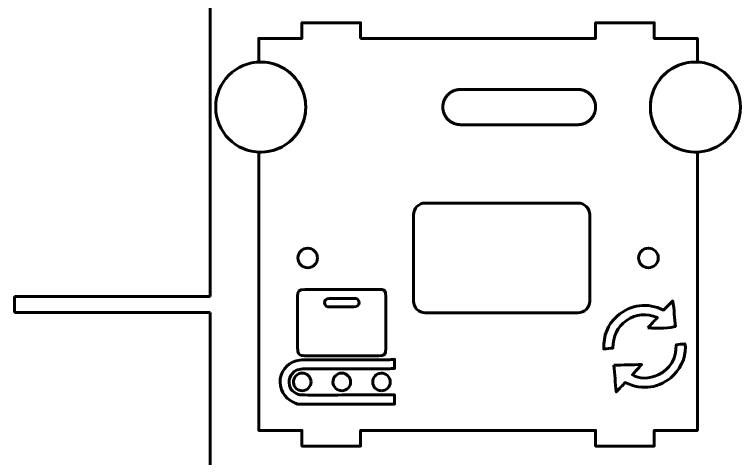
# Model space of a CAD drawing. Header units: millimetres. Extents: x -979 to -10, y -1484 to -29.
# Drawn here: x -197 to -11.6, y -372.7 to -259.4 of the extents above; entities that cross this region are included whole.
import ezdxf

# ---------------------------------------------------------------- set-up
doc = ezdxf.new("R2010")
doc.units = ezdxf.units.MM
doc.linetypes.add('K5LT_BASIC', pattern=[0])

# ---------------------------------------------------------------- blocks, each defined once
blk = doc.blocks.new('U81')
at = {"color": 150, "linetype": 'K5LT_BASIC', "lineweight": 60, "true_color": 0x0080ff}
for start, end in [(0, 180), (180, 0)]:
    blk.add_arc((-134.14, -282.99), 11.5, start, end, dxfattribs=at)
blk = doc.blocks.new('U82')
at = {"color": 150, "linetype": 'K5LT_BASIC', "lineweight": 60, "true_color": 0x0080ff}
for start, end in [(0, 180), (180, 0)]:
    blk.add_arc((-23.14, -282.99), 11.5, start, end, dxfattribs=at)
blk = doc.blocks.new('U83')
at = {"color": 150, "linetype": 'K5LT_BASIC', "lineweight": 60, "true_color": 0x0080ff}
for p, q in [((-83.14, -278.49), (-73.14, -278.49)), ((-73.14, -278.49), (-63.14, -278.49)), ((-63.14, -278.49), (-53.14, -278.49))]:
    blk.add_line(p, q, dxfattribs=at)
blk = doc.blocks.new('U84')
at = {"color": 150, "linetype": 'K5LT_BASIC', "lineweight": 60, "true_color": 0x0080ff}
for p, q in [((-83.14, -287.49), (-73.14, -287.49)), ((-73.14, -287.49), (-63.14, -287.49)), ((-63.14, -287.49), (-53.14, -287.49))]:
    blk.add_line(p, q, dxfattribs=at)
blk = doc.blocks.new('U85')
at = {"color": 150, "linetype": 'K5LT_BASIC', "lineweight": 60, "true_color": 0x0080ff}
for p, q in [((-86.35, -279.85), (-86.45, -279.94)), ((-86.26, -279.75), (-86.35, -279.85)), ((-86.21, -279.7), (-86.26, -279.75)), ((-86.19, -279.68), (-86.21, -279.7)), ((-86.17, -279.67), (-86.19, -279.68)), ((-86.06, -279.57), (-86.17, -279.66)), ((-86.17, -279.66), (-86.17, -279.67)), ((-85.96, -279.49), (-86.06, -279.57)), ((-85.91, -279.45), (-85.96, -279.49)), ((-85.88, -279.43), (-85.91, -279.45)), ((-85.87, -279.42), (-85.88, -279.43)), ((-85.86, -279.41), (-85.87, -279.42)), ((-85.76, -279.33), (-85.86, -279.41)), ((-85.65, -279.26), (-85.76, -279.33)), ((-85.6, -279.22), (-85.65, -279.26)), ((-85.57, -279.21), (-85.6, -279.22)), ((-85.56, -279.2), (-85.57, -279.21)), ((-85.55, -279.19), (-85.56, -279.2)), ((-85.44, -279.12), (-85.55, -279.19)), ((-85.33, -279.06), (-85.44, -279.12)), ((-85.27, -279.03), (-85.33, -279.06)), ((-85.25, -279.01), (-85.27, -279.03)), ((-85.23, -279.01), (-85.25, -279.01)), ((-85.22, -279), (-85.23, -279.01)), ((-85.11, -278.95), (-85.22, -279)), ((-85, -278.89), (-85.11, -278.95)), ((-84.94, -278.87), (-85, -278.89)), ((-84.92, -278.86), (-84.94, -278.87)), ((-84.9, -278.85), (-84.92, -278.86)), ((-84.89, -278.85), (-84.9, -278.85)), ((-84.78, -278.8), (-84.89, -278.85)), ((-84.67, -278.76), (-84.78, -278.8)), ((-84.61, -278.74), (-84.67, -278.76)), ((-84.58, -278.73), (-84.61, -278.74)), ((-84.57, -278.72), (-84.58, -278.73)), ((-84.56, -278.72), (-84.57, -278.72)), ((-84.44, -278.68), (-84.56, -278.72)), ((-84.33, -278.65), (-84.44, -278.68)), ((-84.27, -278.63), (-84.33, -278.65)), ((-84.24, -278.63), (-84.27, -278.63)), ((-84.23, -278.62), (-84.24, -278.63)), ((-84.22, -278.62), (-84.23, -278.62)), ((-84.12, -278.6), (-84.22, -278.62)), ((-84, -278.57), (-84.12, -278.6)), ((-83.94, -278.56), (-84, -278.57)), ((-83.91, -278.56), (-83.94, -278.56)), ((-83.9, -278.55), (-83.91, -278.56)), ((-83.89, -278.55), (-83.9, -278.55)), ((-83.77, -278.53), (-83.89, -278.55)), ((-83.64, -278.52), (-83.77, -278.53)), ((-83.58, -278.51), (-83.64, -278.52)), ((-83.55, -278.51), (-83.58, -278.51)), ((-83.53, -278.51), (-83.55, -278.51)), ((-83.52, -278.51), (-83.53, -278.51)), ((-83.14, -278.49), (-83.52, -278.51)), ((-87.46, -281.76), (-87.47, -281.79)), ((-87.41, -281.59), (-87.46, -281.73)), ((-87.46, -281.73), (-87.46, -281.74)), ((-87.46, -281.74), (-87.46, -281.76)), ((-87.37, -281.46), (-87.41, -281.59)), ((-87.34, -281.39), (-87.37, -281.46)), ((-87.33, -281.36), (-87.34, -281.39)), ((-87.32, -281.34), (-87.33, -281.36)), ((-87.26, -281.2), (-87.32, -281.33)), ((-87.32, -281.33), (-87.32, -281.34)), ((-87.21, -281.07), (-87.26, -281.2)), ((-87.18, -281.01), (-87.21, -281.07)), ((-87.16, -280.98), (-87.18, -281.01)), ((-87.15, -280.96), (-87.16, -280.98)), ((-87.08, -280.83), (-87.15, -280.95)), ((-87.15, -280.95), (-87.15, -280.96)), ((-87.01, -280.7), (-87.08, -280.83)), ((-86.98, -280.64), (-87.01, -280.7)), ((-86.96, -280.62), (-86.98, -280.64)), ((-86.95, -280.6), (-86.96, -280.62)), ((-86.94, -280.59), (-86.95, -280.6)), ((-86.87, -280.47), (-86.94, -280.59)), ((-86.79, -280.36), (-86.87, -280.47)), ((-86.75, -280.3), (-86.79, -280.36)), ((-86.73, -280.28), (-86.75, -280.3)), ((-86.72, -280.26), (-86.73, -280.28)), ((-86.71, -280.26), (-86.72, -280.26)), ((-86.62, -280.14), (-86.71, -280.26)), ((-86.53, -280.04), (-86.62, -280.14)), ((-86.49, -279.99), (-86.53, -280.04)), ((-86.47, -279.96), (-86.49, -279.99)), ((-86.45, -279.95), (-86.47, -279.96)), ((-86.45, -279.94), (-86.45, -279.95)), ((-87.63, -282.83), (-87.64, -282.98)), ((-87.64, -282.98), (-87.64, -282.99)), ((-87.64, -282.99), (-87.64, -283)), ((-87.64, -283), (-87.63, -283.04)), ((-87.62, -282.62), (-87.63, -282.69)), ((-87.63, -282.69), (-87.63, -282.83)), ((-87.63, -283.04), (-87.63, -283.11)), ((-87.63, -283.11), (-87.63, -283.25)), ((-87.63, -283.25), (-87.62, -283.4)), ((-87.61, -282.56), (-87.62, -282.57)), ((-87.62, -282.57), (-87.62, -282.58)), ((-87.62, -282.58), (-87.62, -282.62)), ((-87.62, -283.4), (-87.62, -283.41)), ((-87.62, -283.41), (-87.61, -283.43)), ((-87.6, -282.41), (-87.61, -282.56)), ((-87.61, -283.43), (-87.61, -283.46)), ((-87.61, -283.46), (-87.6, -283.53)), ((-87.58, -282.27), (-87.6, -282.41)), ((-87.6, -283.53), (-87.58, -283.67)), ((-87.57, -282.2), (-87.58, -282.27)), ((-87.56, -282.17), (-87.57, -282.2)), ((-87.55, -282.14), (-87.56, -282.15)), ((-87.56, -282.15), (-87.56, -282.17)), ((-87.52, -282), (-87.55, -282.14)), ((-87.49, -281.86), (-87.52, -282)), ((-87.47, -281.79), (-87.49, -281.86)), ((-87.58, -283.67), (-87.56, -283.81)), ((-87.56, -283.81), (-87.56, -283.82)), ((-87.56, -283.82), (-87.55, -283.84)), ((-87.55, -283.84), (-87.55, -283.88)), ((-87.55, -283.88), (-87.53, -283.94)), ((-87.53, -283.94), (-87.5, -284.08)), ((-87.5, -284.08), (-87.46, -284.22)), ((-87.46, -284.22), (-87.46, -284.23)), ((-87.46, -284.23), (-87.46, -284.25)), ((-87.46, -284.25), (-87.45, -284.28)), ((-87.45, -284.28), (-87.43, -284.35)), ((-87.43, -284.35), (-87.38, -284.48)), ((-87.38, -284.48), (-87.33, -284.62)), ((-87.33, -284.62), (-87.33, -284.62)), ((-87.33, -284.62), (-87.32, -284.64)), ((-87.32, -284.64), (-87.31, -284.67)), ((-87.31, -284.67), (-87.28, -284.74)), ((-87.28, -284.74), (-87.23, -284.86)), ((-87.23, -284.86), (-87.16, -284.99)), ((-87.16, -284.99), (-87.16, -285)), ((-87.16, -285), (-87.15, -285.02)), ((-87.15, -285.02), (-87.14, -285.05)), ((-87.14, -285.05), (-87.11, -285.11)), ((-87.11, -285.11), (-87.04, -285.23)), ((-87.04, -285.23), (-86.97, -285.35)), ((-86.97, -285.35), (-86.96, -285.36)), ((-86.96, -285.36), (-86.95, -285.37)), ((-86.95, -285.37), (-86.93, -285.4)), ((-86.93, -285.4), (-86.9, -285.46)), ((-86.9, -285.46), (-86.82, -285.57)), ((-86.82, -285.57), (-86.74, -285.68)), ((-86.74, -285.68), (-86.73, -285.69)), ((-86.73, -285.69), (-86.72, -285.7)), ((-86.72, -285.7), (-86.7, -285.73)), ((-86.7, -285.73), (-86.66, -285.78)), ((-86.66, -285.78), (-86.58, -285.89)), ((-86.58, -285.89), (-86.49, -285.99)), ((-86.49, -285.99), (-86.48, -286)), ((-86.48, -286), (-86.47, -286.01)), ((-86.47, -286.01), (-86.45, -286.04)), ((-86.45, -286.04), (-86.4, -286.08)), ((-86.4, -286.08), (-86.31, -286.18)), ((-86.31, -286.18), (-86.21, -286.27)), ((-86.21, -286.27), (-86.2, -286.28)), ((-86.2, -286.28), (-86.19, -286.29)), ((-86.19, -286.29), (-86.17, -286.31)), ((-86.17, -286.31), (-86.12, -286.36)), ((-86.12, -286.36), (-86.02, -286.44)), ((-86.02, -286.44), (-85.92, -286.53)), ((-85.92, -286.53), (-85.91, -286.53)), ((-85.91, -286.53), (-85.9, -286.54)), ((-85.9, -286.54), (-85.87, -286.56)), ((-85.87, -286.56), (-85.82, -286.6)), ((-85.82, -286.6), (-85.72, -286.67)), ((-85.72, -286.67), (-85.61, -286.75)), ((-85.61, -286.75), (-85.6, -286.75)), ((-85.6, -286.75), (-85.59, -286.76)), ((-85.59, -286.76), (-85.56, -286.78)), ((-85.56, -286.78), (-85.51, -286.81)), ((-85.51, -286.81), (-85.4, -286.88)), ((-85.4, -286.88), (-85.29, -286.94)), ((-85.29, -286.94), (-85.28, -286.95)), ((-85.28, -286.95), (-85.26, -286.95)), ((-85.26, -286.95), (-85.24, -286.97)), ((-85.24, -286.97), (-85.18, -287)), ((-85.18, -287), (-85.07, -287.05)), ((-85.07, -287.05), (-84.96, -287.1)), ((-84.96, -287.1), (-84.95, -287.11)), ((-84.95, -287.11), (-84.93, -287.11)), ((-84.93, -287.11), (-84.91, -287.13)), ((-84.91, -287.13), (-84.85, -287.15)), ((-84.85, -287.15), (-84.74, -287.19)), ((-84.74, -287.19), (-84.62, -287.24)), ((-84.62, -287.24), (-84.61, -287.24)), ((-84.61, -287.24), (-84.6, -287.24)), ((-84.6, -287.24), (-84.57, -287.25)), ((-84.57, -287.25), (-84.51, -287.27)), ((-84.51, -287.27), (-84.4, -287.31)), ((-84.4, -287.31), (-84.28, -287.34)), ((-84.28, -287.34), (-84.28, -287.34)), ((-84.28, -287.34), (-84.26, -287.35)), ((-84.26, -287.35), (-84.23, -287.35)), ((-84.23, -287.35), (-84.18, -287.37)), ((-84.18, -287.37), (-84.07, -287.39)), ((-84.07, -287.39), (-83.95, -287.42)), ((-83.95, -287.42), (-83.94, -287.42)), ((-83.94, -287.42), (-83.93, -287.42)), ((-83.93, -287.42), (-83.9, -287.42)), ((-83.9, -287.42), (-83.84, -287.43)), ((-83.84, -287.43), (-83.73, -287.45)), ((-83.73, -287.45), (-83.62, -287.46)), ((-83.62, -287.46), (-83.61, -287.46)), ((-83.61, -287.46), (-83.6, -287.46)), ((-83.6, -287.46), (-83.58, -287.47)), ((-83.58, -287.47), (-83.53, -287.47)), ((-83.53, -287.47), (-83.43, -287.48)), ((-83.43, -287.48), (-83.35, -287.48)), ((-83.35, -287.48), (-83.34, -287.48)), ((-83.34, -287.48), (-83.33, -287.48)), ((-83.33, -287.48), (-83.31, -287.49)), ((-83.31, -287.49), (-83.27, -287.49)), ((-83.27, -287.49), (-83.19, -287.49)), ((-83.19, -287.49), (-83.14, -287.49))]:
    blk.add_line(p, q, dxfattribs=at)
blk = doc.blocks.new('U86')
at = {"color": 150, "linetype": 'K5LT_BASIC', "lineweight": 60, "true_color": 0x0080ff}
for p, q in [((-53.08, -278.49), (-53.14, -278.49)), ((-53, -278.49), (-53.08, -278.49)), ((-52.96, -278.49), (-53, -278.49)), ((-52.94, -278.49), (-52.96, -278.49)), ((-52.93, -278.49), (-52.94, -278.49)), ((-52.92, -278.49), (-52.93, -278.49)), ((-52.84, -278.5), (-52.92, -278.49)), ((-52.74, -278.51), (-52.84, -278.5)), ((-52.69, -278.51), (-52.74, -278.51)), ((-52.67, -278.51), (-52.69, -278.51)), ((-52.66, -278.51), (-52.67, -278.51)), ((-52.65, -278.52), (-52.66, -278.51)), ((-52.54, -278.53), (-52.65, -278.52)), ((-52.43, -278.55), (-52.54, -278.53)), ((-52.37, -278.55), (-52.43, -278.55)), ((-52.34, -278.56), (-52.37, -278.55)), ((-52.33, -278.56), (-52.34, -278.56)), ((-52.32, -278.56), (-52.33, -278.56)), ((-52.2, -278.59), (-52.32, -278.56)), ((-52.09, -278.61), (-52.2, -278.59)), ((-52.04, -278.63), (-52.09, -278.61)), ((-52.01, -278.63), (-52.04, -278.63)), ((-51.99, -278.64), (-52.01, -278.63)), ((-51.87, -278.67), (-51.99, -278.64)), ((-51.99, -278.64), (-51.99, -278.64)), ((-51.76, -278.71), (-51.87, -278.67)), ((-51.7, -278.72), (-51.76, -278.71)), ((-51.67, -278.73), (-51.7, -278.72)), ((-51.66, -278.74), (-51.67, -278.73)), ((-51.65, -278.74), (-51.66, -278.74)), ((-51.53, -278.78), (-51.65, -278.74)), ((-51.42, -278.83), (-51.53, -278.78)), ((-51.36, -278.85), (-51.42, -278.83)), ((-51.34, -278.86), (-51.36, -278.85)), ((-51.32, -278.87), (-51.34, -278.86)), ((-51.31, -278.87), (-51.32, -278.87)), ((-51.2, -278.93), (-51.31, -278.87)), ((-51.09, -278.98), (-51.2, -278.93)), ((-51.03, -279.01), (-51.09, -278.98)), ((-51.01, -279.02), (-51.03, -279.01)), ((-50.99, -279.03), (-51.01, -279.02)), ((-50.99, -279.04), (-50.99, -279.03)), ((-50.87, -279.1), (-50.99, -279.04)), ((-50.76, -279.16), (-50.87, -279.1)), ((-50.71, -279.2), (-50.76, -279.16)), ((-50.68, -279.22), (-50.71, -279.2)), ((-50.67, -279.22), (-50.68, -279.22)), ((-50.66, -279.23), (-50.67, -279.22)), ((-50.55, -279.3), (-50.66, -279.23)), ((-50.45, -279.38), (-50.55, -279.3)), ((-50.4, -279.42), (-50.45, -279.38)), ((-50.37, -279.44), (-50.4, -279.42)), ((-50.36, -279.45), (-50.37, -279.44)), ((-50.35, -279.45), (-50.36, -279.45)), ((-50.25, -279.54), (-50.35, -279.45)), ((-50.15, -279.62), (-50.25, -279.54)), ((-50.1, -279.66), (-50.15, -279.62)), ((-50.08, -279.69), (-50.1, -279.66)), ((-50.07, -279.7), (-50.08, -279.69)), ((-50.06, -279.7), (-50.07, -279.7)), ((-49.96, -279.8), (-50.06, -279.7)), ((-49.87, -279.89), (-49.96, -279.8)), ((-49.82, -279.94), (-49.87, -279.89)), ((-49.8, -279.97), (-49.82, -279.94)), ((-49.79, -279.98), (-49.8, -279.97)), ((-49.78, -279.99), (-49.79, -279.98)), ((-49.69, -280.09), (-49.78, -279.99)), ((-49.61, -280.19), (-49.69, -280.09)), ((-49.57, -280.25), (-49.61, -280.19)), ((-49.55, -280.27), (-49.57, -280.25)), ((-49.54, -280.29), (-49.55, -280.27)), ((-49.53, -280.29), (-49.54, -280.29)), ((-49.45, -280.41), (-49.53, -280.29)), ((-49.37, -280.52), (-49.45, -280.41)), ((-49.34, -280.58), (-49.37, -280.52)), ((-49.32, -280.61), (-49.34, -280.58)), ((-49.31, -280.62), (-49.32, -280.61)), ((-49.3, -280.63), (-49.31, -280.62)), ((-49.23, -280.75), (-49.3, -280.63)), ((-49.17, -280.87), (-49.23, -280.75)), ((-49.13, -280.93), (-49.17, -280.87)), ((-49.12, -280.96), (-49.13, -280.93)), ((-49.11, -280.98), (-49.12, -280.96)), ((-49.11, -280.99), (-49.11, -280.98)), ((-49.04, -281.12), (-49.11, -280.99)), ((-48.99, -281.24), (-49.04, -281.12)), ((-48.96, -281.31), (-48.99, -281.24)), ((-48.95, -281.34), (-48.96, -281.31)), ((-48.94, -281.35), (-48.95, -281.34)), ((-48.94, -281.36), (-48.94, -281.35)), ((-48.89, -281.5), (-48.94, -281.36)), ((-48.85, -281.63), (-48.89, -281.5)), ((-48.82, -281.7), (-48.85, -281.63)), ((-48.81, -281.73), (-48.82, -281.7)), ((-48.81, -281.75), (-48.81, -281.73)), ((-48.81, -281.76), (-48.81, -281.75)), ((-48.77, -281.9), (-48.81, -281.76)), ((-48.74, -282.03), (-48.77, -281.9)), ((-48.72, -282.1), (-48.74, -282.03)), ((-48.72, -282.14), (-48.72, -282.1)), ((-48.71, -282.15), (-48.72, -282.14)), ((-48.71, -282.16), (-48.71, -282.15)), ((-48.69, -282.31), (-48.71, -282.16)), ((-48.67, -282.45), (-48.69, -282.31)), ((-48.69, -283.71), (-48.67, -283.57)), ((-48.66, -282.52), (-48.67, -282.45)), ((-48.67, -283.57), (-48.66, -283.42)), ((-48.66, -282.55), (-48.66, -282.52)), ((-48.65, -282.57), (-48.66, -282.55)), ((-48.66, -283.41), (-48.65, -283.4)), ((-48.66, -283.42), (-48.66, -283.41)), ((-48.65, -282.58), (-48.65, -282.57)), ((-48.64, -282.73), (-48.65, -282.58)), ((-48.65, -283.29), (-48.64, -283.15)), ((-48.65, -283.36), (-48.65, -283.29)), ((-48.65, -283.4), (-48.65, -283.36)), ((-48.64, -282.87), (-48.64, -282.73)), ((-48.64, -282.94), (-48.64, -282.87)), ((-48.64, -282.97), (-48.64, -282.94)), ((-48.64, -282.99), (-48.64, -282.97)), ((-48.64, -283), (-48.64, -282.99)), ((-48.64, -283.15), (-48.64, -283)), ((-49.4, -285.5), (-49.33, -285.39)), ((-49.33, -285.39), (-49.32, -285.38)), ((-49.32, -285.38), (-49.31, -285.36)), ((-49.31, -285.36), (-49.29, -285.33)), ((-49.29, -285.33), (-49.26, -285.27)), ((-49.26, -285.27), (-49.19, -285.15)), ((-49.19, -285.15), (-49.12, -285.02)), ((-49.12, -285.02), (-49.11, -285)), ((-49.12, -285.02), (-49.12, -285.02)), ((-49.11, -285), (-49.09, -284.97)), ((-49.09, -284.97), (-49.06, -284.91)), ((-49.06, -284.91), (-49.01, -284.78)), ((-49.01, -284.78), (-48.95, -284.64)), ((-48.95, -284.64), (-48.94, -284.62)), ((-48.95, -284.64), (-48.95, -284.64)), ((-48.94, -284.62), (-48.93, -284.59)), ((-48.93, -284.59), (-48.9, -284.52)), ((-48.9, -284.52), (-48.86, -284.39)), ((-48.86, -284.39), (-48.81, -284.25)), ((-48.81, -284.22), (-48.8, -284.19)), ((-48.81, -284.24), (-48.81, -284.22)), ((-48.81, -284.25), (-48.81, -284.24)), ((-48.8, -284.19), (-48.78, -284.12)), ((-48.78, -284.12), (-48.75, -283.98)), ((-48.75, -283.98), (-48.72, -283.84)), ((-48.72, -283.84), (-48.71, -283.83)), ((-48.71, -283.81), (-48.7, -283.78)), ((-48.71, -283.83), (-48.71, -283.81)), ((-48.7, -283.78), (-48.69, -283.71)), ((-51.94, -287.33), (-51.83, -287.3)), ((-51.83, -287.3), (-51.71, -287.26)), ((-51.71, -287.26), (-51.7, -287.26)), ((-51.7, -287.26), (-51.69, -287.25)), ((-51.69, -287.25), (-51.66, -287.24)), ((-51.66, -287.24), (-51.6, -287.22)), ((-51.6, -287.22), (-51.49, -287.18)), ((-51.49, -287.18), (-51.38, -287.13)), ((-51.38, -287.13), (-51.37, -287.13)), ((-51.37, -287.13), (-51.36, -287.12)), ((-51.36, -287.12), (-51.33, -287.11)), ((-51.33, -287.11), (-51.27, -287.08)), ((-51.27, -287.08), (-51.16, -287.03)), ((-51.16, -287.03), (-51.05, -286.97)), ((-51.05, -286.97), (-51.04, -286.97)), ((-51.04, -286.97), (-51.02, -286.96)), ((-51.02, -286.96), (-51, -286.95)), ((-51, -286.95), (-50.94, -286.92)), ((-50.94, -286.92), (-50.83, -286.85)), ((-50.83, -286.85), (-50.72, -286.79)), ((-50.72, -286.79), (-50.71, -286.78)), ((-50.71, -286.78), (-50.7, -286.77)), ((-50.7, -286.77), (-50.67, -286.76)), ((-50.67, -286.76), (-50.62, -286.72)), ((-50.62, -286.72), (-50.51, -286.64)), ((-50.51, -286.64), (-50.41, -286.57)), ((-50.41, -286.57), (-50.4, -286.56)), ((-50.4, -286.56), (-50.39, -286.55)), ((-50.39, -286.55), (-50.36, -286.53)), ((-50.36, -286.53), (-50.31, -286.49)), ((-50.31, -286.49), (-50.21, -286.41)), ((-50.21, -286.41), (-50.1, -286.31)), ((-50.1, -286.31), (-50.09, -286.3)), ((-50.1, -286.31), (-50.1, -286.31)), ((-50.09, -286.3), (-50.06, -286.28)), ((-50.06, -286.28), (-50.01, -286.23)), ((-50.01, -286.23), (-49.92, -286.13)), ((-49.92, -286.13), (-49.82, -286.03)), ((-49.82, -286.03), (-49.8, -286.02)), ((-49.82, -286.03), (-49.82, -286.03)), ((-49.8, -286.02), (-49.78, -285.99)), ((-49.78, -285.99), (-49.74, -285.94)), ((-49.74, -285.94), (-49.65, -285.83)), ((-49.65, -285.83), (-49.56, -285.72)), ((-49.56, -285.72), (-49.54, -285.7)), ((-49.56, -285.72), (-49.56, -285.72)), ((-49.54, -285.7), (-49.52, -285.67)), ((-49.52, -285.67), (-49.48, -285.62)), ((-49.48, -285.62), (-49.4, -285.5)), ((-53.14, -287.49), (-52.75, -287.47)), ((-52.75, -287.47), (-52.74, -287.47)), ((-52.74, -287.47), (-52.72, -287.47)), ((-52.72, -287.47), (-52.69, -287.47)), ((-52.69, -287.47), (-52.63, -287.46)), ((-52.63, -287.46), (-52.5, -287.44)), ((-52.5, -287.44), (-52.38, -287.43)), ((-52.38, -287.43), (-52.37, -287.42)), ((-52.37, -287.42), (-52.36, -287.42)), ((-52.36, -287.42), (-52.33, -287.42)), ((-52.33, -287.42), (-52.27, -287.4)), ((-52.27, -287.4), (-52.15, -287.38)), ((-52.15, -287.38), (-52.05, -287.36)), ((-52.05, -287.36), (-52.04, -287.35)), ((-52.04, -287.35), (-52.03, -287.35)), ((-52.03, -287.35), (-52, -287.34)), ((-52, -287.34), (-51.94, -287.33))]:
    blk.add_line(p, q, dxfattribs=at)
blk = doc.blocks.new('U80')
at = {"color": 150, "linetype": 'K5LT_BASIC', "lineweight": 60, "true_color": 0x0080ff}
for points in [[(-108.64, -265.49), (-48.64, -265.49), (-48.64, -261.49), (-33.64, -261.49), (-33.64, -265.49), (-22.64, -265.49), (-22.64, -271.5, 1.044466), (-22.64, -294.48), (-22.64, -365.49), (-33.64, -365.49), (-33.64, -369.49), (-48.64, -369.49), (-48.64, -365.49), (-108.64, -365.49), (-108.64, -369.49), (-123.64, -369.49), (-123.64, -365.49), (-134.64, -365.49), (-134.64, -294.48, 1.044466), (-134.64, -271.5), (-134.64, -265.49), (-123.64, -265.49), (-123.64, -261.49), (-108.64, -261.49)], [(-92.14, -307.49), (-53.14, -307.49, -0.414214), (-50.14, -310.49), (-50.14, -332.49, -0.414214), (-53.14, -335.49), (-92.14, -335.49, -0.414214), (-95.14, -332.49), (-95.14, -310.49, -0.414214)]]:
    blk.add_lwpolyline(points, format="xyb", close=True, dxfattribs=at)
blk.add_lwpolyline([(-83.14, -278.49), (-73.14, -278.49), (-63.14, -278.49), (-53.14, -278.49), (-52.75, -278.51), (-52.74, -278.51), (-52.72, -278.51), (-52.69, -278.51), (-52.63, -278.52), (-52.5, -278.53), (-52.38, -278.55), (-52.37, -278.55), (-52.36, -278.56), (-52.33, -278.56), (-52.27, -278.57), (-52.15, -278.6), (-52.05, -278.62), (-52.04, -278.62), (-52.03, -278.63), (-52, -278.63), (-51.94, -278.65), (-51.83, -278.68), (-51.71, -278.72), (-51.7, -278.72), (-51.69, -278.73), (-51.66, -278.74), (-51.6, -278.76), (-51.49, -278.8), (-51.38, -278.85), (-51.37, -278.85), (-51.36, -278.86), (-51.33, -278.87), (-51.27, -278.89), (-51.16, -278.95), (-51.05, -279), (-51.04, -279.01), (-51.02, -279.01), (-51, -279.03), (-50.94, -279.06), (-50.83, -279.12), (-50.72, -279.19), (-50.71, -279.2), (-50.7, -279.21), (-50.67, -279.22), (-50.62, -279.26), (-50.51, -279.33), (-50.41, -279.41), (-50.4, -279.42), (-50.39, -279.43), (-50.36, -279.45), (-50.31, -279.49), (-50.21, -279.57), (-50.1, -279.66), (-50.1, -279.67), (-50.09, -279.68), (-50.06, -279.7), (-50.01, -279.75), (-49.92, -279.85), (-49.82, -279.94), (-49.82, -279.95), (-49.8, -279.96), (-49.78, -279.99), (-49.74, -280.04), (-49.65, -280.14), (-49.56, -280.26), (-49.56, -280.26), (-49.54, -280.28), (-49.52, -280.3), (-49.48, -280.36), (-49.4, -280.47), (-49.33, -280.59), (-49.32, -280.6), (-49.31, -280.62), (-49.29, -280.64), (-49.26, -280.7), (-49.19, -280.83), (-49.12, -280.95), (-49.12, -280.96), (-49.11, -280.98), (-49.09, -281.01), (-49.06, -281.07), (-49.01, -281.2), (-48.95, -281.33), (-48.95, -281.34), (-48.94, -281.36), (-48.93, -281.39), (-48.9, -281.46), (-48.86, -281.59), (-48.81, -281.73), (-48.81, -281.74), (-48.81, -281.76), (-48.8, -281.79), (-48.78, -281.86), (-48.75, -282), (-48.72, -282.14), (-48.71, -282.15), (-48.71, -282.17), (-48.7, -282.2), (-48.69, -282.27), (-48.67, -282.41), (-48.66, -282.56), (-48.66, -282.57), (-48.65, -282.58), (-48.65, -282.62), (-48.65, -282.69), (-48.64, -282.83), (-48.64, -282.98), (-48.64, -282.99), (-48.64, -283), (-48.64, -283.04), (-48.64, -283.11), (-48.64, -283.25), (-48.65, -283.4), (-48.65, -283.41), (-48.66, -283.43), (-48.66, -283.46), (-48.67, -283.53), (-48.69, -283.67), (-48.71, -283.81), (-48.71, -283.82), (-48.72, -283.84), (-48.72, -283.88), (-48.74, -283.94), (-48.77, -284.08), (-48.81, -284.22), (-48.81, -284.23), (-48.81, -284.25), (-48.82, -284.28), (-48.85, -284.35), (-48.89, -284.48), (-48.94, -284.62), (-48.94, -284.62), (-48.95, -284.64), (-48.96, -284.67), (-48.99, -284.74), (-49.04, -284.86), (-49.11, -284.99), (-49.11, -285), (-49.12, -285.02), (-49.13, -285.05), (-49.17, -285.11), (-49.23, -285.23), (-49.3, -285.35), (-49.31, -285.36), (-49.32, -285.37), (-49.34, -285.4), (-49.37, -285.46), (-49.45, -285.57), (-49.53, -285.68), (-49.54, -285.69), (-49.55, -285.7), (-49.57, -285.73), (-49.61, -285.78), (-49.69, -285.89), (-49.78, -285.99), (-49.79, -286), (-49.8, -286.01), (-49.82, -286.04), (-49.87, -286.08), (-49.96, -286.18), (-50.06, -286.27), (-50.07, -286.28), (-50.08, -286.29), (-50.1, -286.31), (-50.15, -286.36), (-50.25, -286.44), (-50.35, -286.53), (-50.36, -286.53), (-50.37, -286.54), (-50.4, -286.56), (-50.45, -286.6), (-50.55, -286.67), (-50.66, -286.75), (-50.67, -286.75), (-50.68, -286.76), (-50.71, -286.78), (-50.76, -286.81), (-50.87, -286.88), (-50.99, -286.94), (-50.99, -286.95), (-51.01, -286.95), (-51.03, -286.97), (-51.09, -287), (-51.2, -287.05), (-51.31, -287.1), (-51.32, -287.11), (-51.34, -287.11), (-51.36, -287.13), (-51.42, -287.15), (-51.53, -287.19), (-51.65, -287.24), (-51.66, -287.24), (-51.67, -287.24), (-51.7, -287.25), (-51.76, -287.27), (-51.87, -287.31), (-51.99, -287.34), (-51.99, -287.34), (-52.01, -287.35), (-52.04, -287.35), (-52.09, -287.37), (-52.2, -287.39), (-52.32, -287.42), (-52.33, -287.42), (-52.34, -287.42), (-52.37, -287.42), (-52.43, -287.43), (-52.54, -287.45), (-52.65, -287.46), (-52.66, -287.46), (-52.67, -287.46), (-52.69, -287.47), (-52.74, -287.47), (-52.84, -287.48), (-52.92, -287.48), (-52.93, -287.48), (-52.94, -287.48), (-52.96, -287.49), (-53, -287.49), (-53.08, -287.49), (-53.14, -287.49), (-63.14, -287.49), (-73.14, -287.49), (-83.14, -287.49), (-83.52, -287.47), (-83.53, -287.47), (-83.55, -287.47), (-83.58, -287.47), (-83.64, -287.46), (-83.77, -287.44), (-83.89, -287.43), (-83.9, -287.42), (-83.91, -287.42), (-83.94, -287.42), (-84, -287.4), (-84.12, -287.38), (-84.22, -287.36), (-84.23, -287.35), (-84.24, -287.35), (-84.27, -287.34), (-84.33, -287.33), (-84.44, -287.3), (-84.56, -287.26), (-84.57, -287.26), (-84.58, -287.25), (-84.61, -287.24), (-84.67, -287.22), (-84.78, -287.18), (-84.89, -287.13), (-84.9, -287.13), (-84.92, -287.12), (-84.94, -287.11), (-85, -287.08), (-85.11, -287.03), (-85.22, -286.97), (-85.23, -286.97), (-85.25, -286.96), (-85.27, -286.95), (-85.33, -286.92), (-85.44, -286.85), (-85.55, -286.79), (-85.56, -286.78), (-85.57, -286.77), (-85.6, -286.76), (-85.65, -286.72), (-85.76, -286.64), (-85.86, -286.57), (-85.87, -286.56), (-85.88, -286.55), (-85.91, -286.53), (-85.96, -286.49), (-86.06, -286.41), (-86.17, -286.31), (-86.17, -286.31), (-86.19, -286.3), (-86.21, -286.28), (-86.26, -286.23), (-86.35, -286.13), (-86.45, -286.03), (-86.45, -286.03), (-86.47, -286.02), (-86.49, -285.99), (-86.53, -285.94), (-86.62, -285.83), (-86.71, -285.72), (-86.72, -285.72), (-86.73, -285.7), (-86.75, -285.67), (-86.79, -285.62), (-86.87, -285.5), (-86.94, -285.39), (-86.95, -285.38), (-86.96, -285.36), (-86.98, -285.33), (-87.01, -285.27), (-87.08, -285.15), (-87.15, -285.02), (-87.15, -285.02), (-87.16, -285), (-87.18, -284.97), (-87.21, -284.91), (-87.26, -284.78), (-87.32, -284.64), (-87.32, -284.64), (-87.33, -284.62), (-87.34, -284.59), (-87.37, -284.52), (-87.41, -284.39), (-87.46, -284.25), (-87.46, -284.24), (-87.46, -284.22), (-87.47, -284.19), (-87.49, -284.12), (-87.52, -283.98), (-87.55, -283.84), (-87.56, -283.83), (-87.56, -283.81), (-87.57, -283.78), (-87.58, -283.71), (-87.6, -283.57), (-87.61, -283.42), (-87.62, -283.41), (-87.62, -283.4), (-87.62, -283.36), (-87.63, -283.29), (-87.63, -283.15), (-87.64, -283), (-87.64, -282.99), (-87.64, -282.97), (-87.63, -282.94), (-87.63, -282.87), (-87.63, -282.73), (-87.62, -282.58), (-87.62, -282.57), (-87.61, -282.55), (-87.61, -282.52), (-87.6, -282.45), (-87.58, -282.31), (-87.56, -282.16), (-87.56, -282.15), (-87.55, -282.14), (-87.55, -282.1), (-87.53, -282.03), (-87.5, -281.9), (-87.46, -281.76), (-87.46, -281.75), (-87.46, -281.73), (-87.45, -281.7), (-87.43, -281.63), (-87.38, -281.5), (-87.33, -281.36), (-87.33, -281.35), (-87.32, -281.34), (-87.31, -281.31), (-87.28, -281.24), (-87.23, -281.12), (-87.16, -280.99), (-87.16, -280.98), (-87.15, -280.96), (-87.14, -280.93), (-87.11, -280.87), (-87.04, -280.75), (-86.97, -280.63), (-86.96, -280.62), (-86.95, -280.61), (-86.93, -280.58), (-86.9, -280.52), (-86.82, -280.41), (-86.74, -280.29), (-86.73, -280.29), (-86.72, -280.27), (-86.7, -280.25), (-86.66, -280.19), (-86.58, -280.09), (-86.49, -279.99), (-86.48, -279.98), (-86.47, -279.97), (-86.45, -279.94), (-86.4, -279.89), (-86.31, -279.8), (-86.21, -279.7), (-86.2, -279.7), (-86.19, -279.69), (-86.17, -279.66), (-86.12, -279.62), (-86.02, -279.54), (-85.92, -279.45), (-85.91, -279.45), (-85.9, -279.44), (-85.87, -279.42), (-85.82, -279.38), (-85.72, -279.3), (-85.61, -279.23), (-85.6, -279.22), (-85.59, -279.22), (-85.56, -279.2), (-85.51, -279.16), (-85.4, -279.1), (-85.29, -279.04), (-85.28, -279.03), (-85.26, -279.02), (-85.24, -279.01), (-85.18, -278.98), (-85.07, -278.93), (-84.96, -278.87), (-84.95, -278.87), (-84.93, -278.86), (-84.91, -278.85), (-84.85, -278.83), (-84.74, -278.78), (-84.62, -278.74), (-84.61, -278.74), (-84.6, -278.73), (-84.57, -278.72), (-84.51, -278.71), (-84.4, -278.67), (-84.28, -278.64), (-84.28, -278.64), (-84.26, -278.63), (-84.23, -278.63), (-84.18, -278.61), (-84.07, -278.59), (-83.95, -278.56), (-83.94, -278.56), (-83.93, -278.56), (-83.9, -278.55), (-83.84, -278.55), (-83.73, -278.53), (-83.62, -278.52), (-83.61, -278.51), (-83.6, -278.51), (-83.58, -278.51), (-83.53, -278.51), (-83.43, -278.5), (-83.35, -278.49), (-83.34, -278.49), (-83.33, -278.49), (-83.31, -278.49), (-83.27, -278.49), (-83.19, -278.49)], close=True, dxfattribs=at)
for centre in [(-122.14, -321.49), (-35.14, -321.49)]:
    blk.add_circle(centre, 2.5, dxfattribs=at)
for name in ['U81', 'U82', 'U85', 'U83', 'U86', 'U84']:
    blk.add_blockref(name, (0, 0))
blk = doc.blocks.new('U112')
at = {"color": 150, "linetype": 'K5LT_BASIC', "lineweight": 60, "true_color": 0x0080ff}
for points, knots in [([(-113.46, -329.51), (-110.34, -329.51), (-107.22, -329.51), (-104.11, -329.52), (-102.46, -329.52), (-102.2, -329.76), (-102.2, -331.34), (-102.18, -335.77), (-102.18, -340.2), (-102.2, -344.63), (-102.2, -346.13), (-102.51, -346.43), (-104, -346.44), (-110.29, -346.45), (-116.57, -346.45), (-122.85, -346.44), (-124.37, -346.43), (-124.72, -346.07), (-124.72, -344.52), (-124.74, -340.13), (-124.74, -335.75), (-124.72, -331.37), (-124.72, -329.82), (-124.4, -329.52), (-122.81, -329.52), (-119.69, -329.51), (-116.57, -329.51), (-113.46, -329.51)], [0, 0, 0, 0, 0.111111, 0.111111, 0.111111, 0.222222, 0.222222, 0.222222, 0.333333, 0.333333, 0.333333, 0.444444, 0.444444, 0.444444, 0.555556, 0.555556, 0.555556, 0.666667, 0.666667, 0.666667, 0.777778, 0.777778, 0.777778, 0.888889, 0.888889, 0.888889, 1, 1, 1, 1]), ([(-113.47, -333.98), (-113.47, -333.98), (-113.47, -333.98), (-113.47, -333.98), (-112.45, -333.98), (-111.43, -334), (-110.41, -333.97), (-109.45, -333.94), (-108.96, -333.54), (-109.01, -332.87), (-109.07, -332.07), (-109.62, -331.83), (-110.33, -331.83), (-112.42, -331.83), (-114.51, -331.81), (-116.6, -331.84), (-117.45, -331.86), (-117.89, -332.29), (-117.84, -332.94), (-117.79, -333.74), (-117.24, -333.98), (-116.53, -333.98), (-115.51, -333.98), (-114.49, -333.98), (-113.47, -333.98)], [0, 0, 0, 0, 0.125, 0.125, 0.125, 0.25, 0.25, 0.25, 0.375, 0.375, 0.375, 0.5, 0.5, 0.5, 0.625, 0.625, 0.625, 0.75, 0.75, 0.75, 0.875, 0.875, 0.875, 1, 1, 1, 1]), ([(-124.79, -358.76), (-125.14, -358.6), (-125.49, -358.44), (-125.84, -358.28), (-128.17, -357.21), (-129.5, -354.81), (-129.15, -352.34), (-128.78, -349.81), (-126.76, -347.85), (-124.16, -347.57), (-123.48, -347.49), (-122.8, -347.49), (-122.12, -347.49), (-115.31, -347.48), (-108.49, -347.49), (-101.68, -347.48), (-101.1, -347.48), (-100.52, -347.4), (-99.94, -347.36), (-99.94, -348.14), (-99.94, -348.92), (-99.94, -349.7), (-100.48, -349.72), (-101.01, -349.76), (-101.55, -349.76), (-108.51, -349.76), (-115.47, -349.76), (-122.44, -349.77), (-123.06, -349.77), (-123.71, -349.78), (-124.32, -349.93), (-126.22, -350.38), (-127.28, -352.21), (-126.76, -354.08), (-126.39, -355.45), (-125.17, -356.4), (-123.61, -356.44), (-121.66, -356.5), (-119.71, -356.47), (-117.76, -356.47), (-111.82, -356.46), (-105.88, -356.44), (-99.94, -356.43), (-99.94, -357.21), (-99.94, -357.98), (-99.94, -358.76), (-108.22, -358.76), (-116.51, -358.76), (-124.79, -358.76)], [0, 0, 0, 0, 0.0625, 0.0625, 0.0625, 0.125, 0.125, 0.125, 0.1875, 0.1875, 0.1875, 0.25, 0.25, 0.25, 0.3125, 0.3125, 0.3125, 0.375, 0.375, 0.375, 0.4375, 0.4375, 0.4375, 0.5, 0.5, 0.5, 0.5625, 0.5625, 0.5625, 0.625, 0.625, 0.625, 0.6875, 0.6875, 0.6875, 0.75, 0.75, 0.75, 0.8125, 0.8125, 0.8125, 0.875, 0.875, 0.875, 0.9375, 0.9375, 0.9375, 1, 1, 1, 1]), ([(-121.29, -353.09), (-121.26, -354.29), (-122.25, -355.33), (-123.47, -355.37), (-124.74, -355.42), (-125.72, -354.52), (-125.78, -353.25), (-125.84, -351.96), (-124.83, -350.88), (-123.56, -350.88), (-122.35, -350.88), (-121.32, -351.88), (-121.29, -353.09)], [0, 0, 0, 0, 0.25, 0.25, 0.25, 0.5, 0.5, 0.5, 0.75, 0.75, 0.75, 1, 1, 1, 1]), ([(-111.18, -353.09), (-111.15, -354.33), (-112.11, -355.33), (-113.36, -355.37), (-114.59, -355.41), (-115.63, -354.46), (-115.7, -353.25), (-115.77, -352), (-114.71, -350.88), (-113.45, -350.88), (-112.24, -350.87), (-111.21, -351.89), (-111.18, -353.09)], [0, 0, 0, 0, 0.25, 0.25, 0.25, 0.5, 0.5, 0.5, 0.75, 0.75, 0.75, 1, 1, 1, 1]), ([(-103.3, -355.38), (-104.56, -355.38), (-105.52, -354.44), (-105.54, -353.19), (-105.57, -351.95), (-104.62, -350.93), (-103.4, -350.88), (-102.13, -350.83), (-101.07, -351.87), (-101.08, -353.16), (-101.09, -354.4), (-102.05, -355.37), (-103.3, -355.38)], [0, 0, 0, 0, 0.25, 0.25, 0.25, 0.5, 0.5, 0.5, 0.75, 0.75, 0.75, 1, 1, 1, 1])]:
    blk.add_open_spline(points, degree=3, knots=knots, dxfattribs=at)
blk = doc.blocks.new('U113')
at = {"color": 150, "linetype": 'K5LT_BASIC', "lineweight": 60, "true_color": 0x0080ff}
for points in [[(-35.25, -339.3), (-34.4, -338.38), (-33.67, -337.58), (-32.84, -336.69), (-35.7, -335.57), (-38.29, -335.78), (-40.71, -337.44), (-43.14, -339.11), (-44.22, -341.51), (-44.2, -344.5), (-44.98, -344.57), (-45.7, -344.64), (-46.54, -344.72), (-46.64, -341.32), (-45.59, -338.48), (-43.1, -336.32), (-39.52, -333.22), (-35.5, -332.86), (-31.25, -334.79), (-30.52, -334.06), (-29.82, -333.35), (-28.93, -332.44), (-28.53, -334.79), (-28.51, -336.9), (-28.26, -338.98), (-29.16, -339.35), (-33.13, -339.55), (-35.25, -339.3)], [(-43.98, -348.88), (-41.6, -348.81), (-39.37, -348.75), (-36.88, -348.69), (-37.79, -349.7), (-38.51, -350.5), (-39.24, -351.3), (-37.71, -352.37), (-34.84, -352.42), (-32.68, -351.35), (-29.54, -349.8), (-28.06, -347.2), (-28.02, -343.63), (-27.29, -343.55), (-26.57, -343.47), (-25.86, -343.4), (-25.22, -345.61), (-26.5, -349.33), (-28.75, -351.44), (-32.38, -354.87), (-36.54, -355.33), (-41.09, -353.29), (-41.79, -354.03), (-42.49, -354.75), (-43.36, -355.66), (-43.58, -353.31), (-43.77, -351.21), (-43.98, -348.88)]]:
    blk.add_open_spline(points, degree=3, knots=[0, 0, 0, 0, 0.111111, 0.111111, 0.111111, 0.222222, 0.222222, 0.222222, 0.333333, 0.333333, 0.333333, 0.444444, 0.444444, 0.444444, 0.555556, 0.555556, 0.555556, 0.666667, 0.666667, 0.666667, 0.777778, 0.777778, 0.777778, 0.888889, 0.888889, 0.888889, 1, 1, 1, 1], dxfattribs=at)

msp = doc.modelspace()

# ---------------------------------------------------------------- linework, layer by layer
at = {"color": 150, "linetype": 'K5LT_BASIC', "lineweight": 60, "true_color": 0x0080ff}
for p, q in [((-147.01, -331.37), (-147.01, -235.37)), ((-197.01, -335.37), (-197.01, -331.37)), ((-197.01, -331.37), (-147.01, -331.37)), ((-147.01, -335.37), (-197.01, -335.37)), ((-147.01, -431.37), (-147.01, -335.37))]:
    msp.add_line(p, q, dxfattribs=at)

# ---------------------------------------------------------------- block references
for name in ['U80', 'U112', 'U113']:
    msp.add_blockref(name, (0, 0))

doc.saveas('drawing.dxf')
